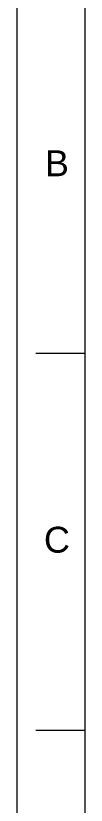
# Model space of a CAD drawing. Header units: millimetres. Extents: x 12315 to 13156, y 4989 to 5584.
# Drawn here: x 12314.7 to 12334.7, y 5209.1 to 5441.4 of the extents above; entities that cross this region are included whole.
import ezdxf

# ---------------------------------------------------------------- set-up
doc = ezdxf.new("R2010")
doc.units = ezdxf.units.MM
doc.layers.add('FORM', color=7, linetype='Continuous', lineweight=13)
doc.styles.get("Standard").update_dxf_attribs({"font": 'arial.ttf'})

msp = doc.modelspace()

# ---------------------------------------------------------------- linework, layer by layer
at = {"layer": 'FORM', "color": 7, "linetype": 'Continuous'}
for p, q in [((12314.69, 4989.16), (12314.69, 5583.87)), ((12334.71, 5563.84), (12334.71, 5009.18)), ((12334.71, 5341.98), (12320.16, 5341.98)), ((12334.71, 5231.05), (12320.16, 5231.05))]:
    msp.add_line(p, q, dxfattribs=at)

# ---------------------------------------------------------------- texts
at = {"layer": 'FORM', "char_height": 7.63, "attachment_point": 5}
for s, insert in [('B', (12326.45, 5397.96)), ('C', (12326.45, 5287.14))]:
    msp.add_mtext_dynamic_manual_height_columns(s, width=10.0119, gutter_width=12.51, heights=[0], dxfattribs=dict(at, insert=insert))

doc.saveas('drawing.dxf')
